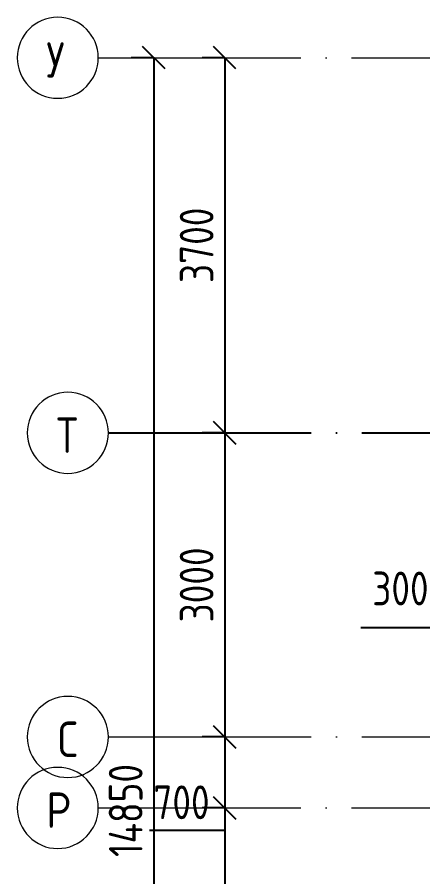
# Model space of a CAD drawing. Header units: millimetres. Extents: x -68946 to 690821, y -552984 to 293768.
# Drawn here: x -4469 to -466, y 50296 to 58775 of the extents above; entities that cross this region are included whole.
import ezdxf

# ---------------------------------------------------------------- set-up
doc = ezdxf.new("R2010")
doc.units = ezdxf.units.MM
doc.linetypes.add('ADSK_Линия сетки', pattern=[2500, 2000, -250, 0, -250])
doc.layers.get('Defpoints').update_dxf_attribs({"color": 250})
for name, color, linetype, lineweight in [('A-____-____-DIMS', 250, 'Continuous', 9), ('S-GRID-____-IDEN', 250, 'Continuous', 9), ('S-GRID-____-OTLN', 250, 'Continuous', 9)]:
    doc.layers.add(name, color=color, linetype=linetype, lineweight=lineweight)
doc.styles.add('GOST Common', font='', dxfattribs={"width": 0.9, "height": 350})
doc.styles.get("Standard").update_dxf_attribs({"font": 'ГОСТ тип А.ttf'})
doc.styles.get('GOST Common').set_extended_font_data('GOST Common')
doc.dimstyles.new('А3', dxfattribs={"dimtxt": 333, "dimasz": 222, "dimexe": 222, "dimexo": 111, "dimgap": 111, "dimtad": 1, "dimtoh": 1, "dimdec": 0, "dimrnd": 0.0015, "dimzin": 0, "dimdsep": 46, "dimtxsty": 'Standard', "dimblk": 'OBLIQUE', "dimcen": 0, "dimclrd": 7, "dimclre": 7, "dimclrt": 7, "dimadec": 0, "dimazin": 0, "dimtfac": 1, "dimtdec": 0, "dimtofl": 0, "dimtmove": 0, "dimatfit": 3, "dimfxl": 1, "dimtolj": 1, "dimtzin": 0, "dimarcsym": 0})

# ---------------------------------------------------------------- blocks, each defined once
blk = doc.blocks.new('Ось сетки - Круг_Ø8 мм-39983606-Кладочный план на отм_ 0_000_ Секция 1_')
at = {"layer": 'S-GRID-____-IDEN'}
for start, end in [(360, 180), (180, 360)]:
    blk.add_arc((0, 0), 4, start, end, dxfattribs=at)
blk = doc.blocks.new('_Oblique')
at = {"color": 0, "linetype": 'ByBlock', "lineweight": -2}
blk.add_line((-0.5, -0.5), (0.5, 0.5), dxfattribs=at)
blk = doc.blocks.new('DIMBLOCK1-Кладочный план на отм_ 0_000_ Секция 1_')
at = {"layer": 'A-____-____-DIMS', "color": 7, "lineweight": -2, "transparency": 16777216}
for p, q in [((-2432, 58375), (-2643, 58375)), ((-2421, 58375), (-2421, 54675)), ((-2432, 54675), (-2643, 54675))]:
    blk.add_line(p, q, dxfattribs=at)
at = {"layer": 'Defpoints', "color": 0, "lineweight": 30, "transparency": 16777216}
for p in [(-2321, 58375), (-2421, 54675), (-2321, 54675)]:
    blk.add_point(p, dxfattribs=at)
at = {"layer": 'A-____-____-DIMS', "color": 7, "lineweight": -2, "transparency": 16777216, "xscale": 222, "yscale": 222, "zscale": 222}
for p, rotation in [((-2421, 58375), 90), ((-2421, 54675), 270)]:
    blk.add_blockref('_Oblique', p, dxfattribs=dict(at, rotation=rotation))
at = {"layer": 'A-____-____-DIMS', "color": 7, "transparency": 16777216, "insert": (-2698.5, 56525), "char_height": 333, "width": 2.483, "attachment_point": 5, "rotation": 90}
blk.add_mtext('\\A1;3700', dxfattribs=at)
blk = doc.blocks.new('DIMBLOCK2-Кладочный план на отм_ 0_000_ Секция 1_')
at = {"layer": 'A-____-____-DIMS', "color": 7, "lineweight": -2, "transparency": 16777216}
for p, q in [((-2432, 54675), (-2643, 54675)), ((-2421, 54675), (-2421, 51675)), ((-2432, 51675), (-2643, 51675))]:
    blk.add_line(p, q, dxfattribs=at)
at = {"layer": 'Defpoints', "color": 0, "lineweight": 30, "transparency": 16777216}
for p in [(-2321, 54675), (-2421, 51675), (-2321, 51675)]:
    blk.add_point(p, dxfattribs=at)
at = {"layer": 'A-____-____-DIMS', "color": 7, "lineweight": -2, "transparency": 16777216, "xscale": 222, "yscale": 222, "zscale": 222}
for p, rotation in [((-2421, 54675), 90), ((-2421, 51675), 270)]:
    blk.add_blockref('_Oblique', p, dxfattribs=dict(at, rotation=rotation))
at = {"layer": 'A-____-____-DIMS', "color": 7, "transparency": 16777216, "insert": (-2698.5, 53175), "char_height": 333, "width": 2.483, "attachment_point": 5, "rotation": 90}
blk.add_mtext('\\A1;3000', dxfattribs=at)
blk = doc.blocks.new('DIMBLOCK3-Кладочный план на отм_ 0_000_ Секция 1_')
at = {"layer": 'A-____-____-DIMS', "color": 7, "lineweight": -2, "transparency": 16777216}
for p, q in [((-2432, 51675), (-2643, 51675)), ((-2421, 51675), (-2421, 50975)), ((-2432, 50975), (-2643, 50975)), ((-2421, 50975), (-2421, 50753)), ((-2421, 50753), (-3164.7, 50753))]:
    blk.add_line(p, q, dxfattribs=at)
at = {"layer": 'Defpoints', "color": 0, "lineweight": 30, "transparency": 16777216}
for p in [(-2321, 51675), (-2421, 50975), (-2321, 50975)]:
    blk.add_point(p, dxfattribs=at)
at = {"layer": 'A-____-____-DIMS', "color": 7, "lineweight": -2, "transparency": 16777216, "xscale": 222, "yscale": 222, "zscale": 222}
for p, rotation in [((-2421, 51675), 90), ((-2421, 50975), 270)]:
    blk.add_blockref('_Oblique', p, dxfattribs=dict(at, rotation=rotation))
at = {"layer": 'A-____-____-DIMS', "color": 7, "transparency": 16777216, "insert": (-2848.3, 51030.5), "char_height": 333, "width": 1.862, "attachment_point": 5}
blk.add_mtext('\\A1;700', dxfattribs=at)
blk = doc.blocks.new('DIMBLOCK4-Кладочный план на отм_ 0_000_ Секция 1_')
at = {"layer": 'A-____-____-DIMS', "color": 7, "lineweight": -2, "transparency": 16777216}
for p, q in [((-2432, 50975), (-2643, 50975)), ((-2421, 50975), (-2421, 45525)), ((-2432, 45525), (-2643, 45525))]:
    blk.add_line(p, q, dxfattribs=at)
at = {"layer": 'Defpoints', "color": 0, "lineweight": 30, "transparency": 16777216}
for p in [(-2321, 50975), (-2421, 45525), (-2321, 45525)]:
    blk.add_point(p, dxfattribs=at)
at = {"layer": 'A-____-____-DIMS', "color": 7, "lineweight": -2, "transparency": 16777216, "xscale": 222, "yscale": 222, "zscale": 222}
for p, rotation in [((-2421, 50975), 90), ((-2421, 45525), 270)]:
    blk.add_blockref('_Oblique', p, dxfattribs=dict(at, rotation=rotation))
at = {"layer": 'A-____-____-DIMS', "color": 7, "transparency": 16777216, "insert": (-2698.5, 48250), "char_height": 333, "width": 2.567, "attachment_point": 5, "rotation": 90}
blk.add_mtext('\\A1;5450', dxfattribs=at)
blk = doc.blocks.new('DIMBLOCK6-Кладочный план на отм_ 0_000_ Секция 1_')
at = {"layer": 'A-____-____-DIMS', "color": 7, "lineweight": -2, "transparency": 16777216}
for p, q in [((-3132, 58375), (-3343, 58375)), ((-3121, 58375), (-3121, 43525)), ((-3132, 43525), (-3343, 43525))]:
    blk.add_line(p, q, dxfattribs=at)
at = {"layer": 'Defpoints', "color": 0, "lineweight": 30, "transparency": 16777216}
for p in [(-3021, 58375), (-3121, 43525), (-3021, 43525)]:
    blk.add_point(p, dxfattribs=at)
at = {"layer": 'A-____-____-DIMS', "color": 7, "lineweight": -2, "transparency": 16777216, "xscale": 222, "yscale": 222, "zscale": 222}
for p, rotation in [((-3121, 58375), 90), ((-3121, 43525), 270)]:
    blk.add_blockref('_Oblique', p, dxfattribs=dict(at, rotation=rotation))
at = {"layer": 'A-____-____-DIMS', "color": 7, "transparency": 16777216, "insert": (-3398.5, 50950), "char_height": 333, "width": 3.003, "attachment_point": 5, "rotation": 90}
blk.add_mtext('\\A1;14850', dxfattribs=at)
blk = doc.blocks.new('DIMBLOCK61-Кладочный план на отм_ 0_000_ Секция 1_')
at = {"layer": 'A-____-____-DIMS', "color": 7, "lineweight": -2, "transparency": 16777216}
for p, q in [((0, 51486), (0, 52973.3)), ((300, 51674.9), (300, 52973.3)), ((0, 52751.3), (-1076.7, 52751.3)), ((300, 52751.3), (0, 52751.3))]:
    blk.add_line(p, q, dxfattribs=at)
at = {"layer": 'Defpoints', "color": 0, "lineweight": 30, "transparency": 16777216}
for p in [(300, 52751.3), (300, 51563.9), (0, 51375)]:
    blk.add_point(p, dxfattribs=at)
at = {"layer": 'A-____-____-DIMS', "color": 7, "lineweight": -2, "transparency": 16777216, "xscale": 222, "yscale": 222, "zscale": 222, "rotation": 180}
blk.add_blockref('_Oblique', (0, 52751.3), dxfattribs=at)
at = {"layer": 'A-____-____-DIMS', "color": 7, "lineweight": -2, "transparency": 16777216, "xscale": 222, "yscale": 222, "zscale": 222}
blk.add_blockref('_Oblique', (300, 52751.3), dxfattribs=at)
at = {"layer": 'A-____-____-DIMS', "color": 7, "transparency": 16777216, "insert": (-965.7, 53306.3), "char_height": 333, "width": 1.862, "attachment_point": 1, "line_spacing_factor": 1.022761}
blk.add_mtext('\\A1;300', dxfattribs=at)

msp = doc.modelspace()

# ---------------------------------------------------------------- linework, layer by layer
at = {"linetype": 'ADSK_Линия сетки'}
msp.add_line((-3569.5512, 54675.0006), (72376.0288, 54675.0006), dxfattribs=at)
at = {"layer": 'S-GRID-____-OTLN', "linetype": 'ADSK_Линия сетки'}
for p, q in [((-3669.3683, 58375.0006), (72376.0288, 58375.0006)), ((-3569.5512, 51675.0006), (72376.0288, 51675.0006)), ((-3669.3683, 50975.0006), (71106.0288, 50975.0006))]:
    msp.add_line(p, q, dxfattribs=at)

# ---------------------------------------------------------------- block references
at = {"layer": 'S-GRID-____-IDEN', "xscale": 99.99999999999993, "yscale": 99.99999999999993, "zscale": 99.99999999999993, "rotation": 269.9999999999994}
for p in [(-4069.3683, 58375.0006), (-3969.5512, 54675.0006), (-3969.5512, 51675.0006), (-4069.3683, 50975.0006)]:
    msp.add_blockref('Ось сетки - Круг_Ø8 мм-39983606-Кладочный план на отм_ 0_000_ Секция 1_', p, dxfattribs=at)

# ---------------------------------------------------------------- texts
at = {"layer": 'S-GRID-____-IDEN', "color": 18, "true_color": 0x000000, "char_height": 350, "attachment_point": 1, "style": 'GOST Common'}
for s, insert, width in [('\\fGOST Common|b0|i0|c204|p34|;\\W.9;У', (-4182.6912, 58527.5875), 310.253062), ('\\fGOST Common|b0|i0|c204|p34|;\\W.9;Т', (-4082.8741, 54827.5875), 310.253062), ('\\fGOST Common|b0|i0|c204|p34|;\\W.9;С', (-4068.0241, 51827.5875), 274.177125), ('\\fGOST Common|b0|i0|c204|p34|;\\W.9;Р', (-4182.6912, 51127.5875), 310.253062)]:
    msp.add_mtext(s, dxfattribs=dict(at, insert=insert, width=width))

# ---------------------------------------------------------------- dimensions: what is measured, and where the dimension line sits
at = {"layer": 'A-____-____-DIMS'}
for base, p1, p2, picture, middle in [((-3120.9812, 43525.0006), (-3020.9963, 58375.0006), (-3020.9963, 43525.0006), 'DIMBLOCK6-Кладочный план на отм_ 0_000_ Секция 1_', (-3398.4812, 50950.0006)), ((-2420.9812, 54675.0006), (-2320.9963, 58375.0006), (-2320.9963, 54675.0006), 'DIMBLOCK1-Кладочный план на отм_ 0_000_ Секция 1_', (-2698.4812, 56525.0006)), ((-2420.9812, 51675.0006), (-2320.9963, 54675.0006), (-2320.9963, 51675.0006), 'DIMBLOCK2-Кладочный план на отм_ 0_000_ Секция 1_', (-2698.4812, 53175.0006)), ((-2420.9812, 50975.0006), (-2320.9963, 51675.0006), (-2320.9963, 50975.0006), 'DIMBLOCK3-Кладочный план на отм_ 0_000_ Секция 1_', (-2848.3312, 51030.5006)), ((-2420.9812, 45525.0006), (-2320.9963, 50975.0006), (-2320.9963, 45525.0006), 'DIMBLOCK4-Кладочный план на отм_ 0_000_ Секция 1_', (-2698.4812, 48250.0006))]:
    dim = msp.add_linear_dim(base=base, p1=p1, p2=p2, angle=90, dimstyle='А3', dxfattribs=at)
    dim.commit()
    dim.dimension.update_dxf_attribs({"geometry": picture, "text_midpoint": middle})
dim = msp.add_linear_dim(base=(299.9781, 52751.3117), p1=(-0.0219, 51375), p2=(299.9781, 51563.91), dimstyle='А3', dxfattribs=at)
dim.commit()
dim.dimension.update_dxf_attribs({"geometry": 'DIMBLOCK61-Кладочный план на отм_ 0_000_ Секция 1_', "text_midpoint": (-649.3719, 52751.3117), "dimtype": 160})

doc.saveas('drawing.dxf')
